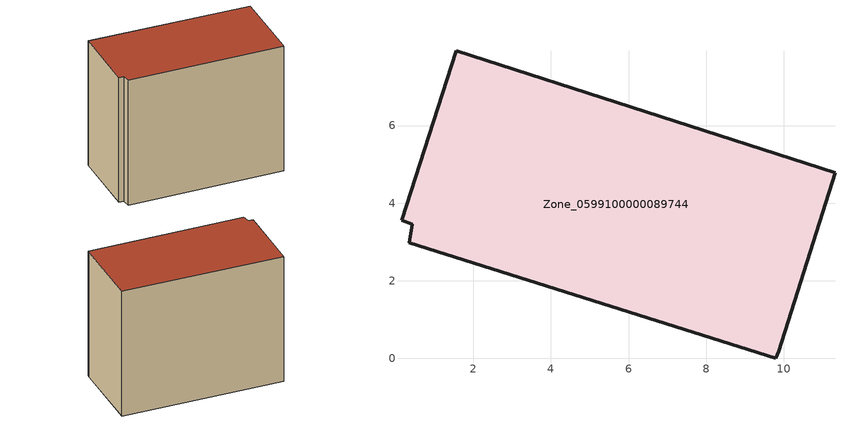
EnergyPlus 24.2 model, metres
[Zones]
Zone_0599100000089744
 floor ground (C_G): 9.79,0 0.35,2.98 0.43,3.45 0.15,3.56 1.56,7.93 11.32,4.78 9.87,0.18 z0
 wall outside (C_F): 9.87,0.18 11.32,4.78 1.56,7.93 0.15,3.56 0.43,3.45 0.35,2.98 9.79,0 9.87,0.18 z0:8.45
 roof outside (C_R): 0.35,2.98 9.79,0 9.87,0.18 11.32,4.78 1.56,7.93 0.15,3.56 0.43,3.45 z8.45
[BUILDING]
Pand.0599100000089744: North Axis=0; Terrain=City; Loads Convergence Tolerance Value=0.04; Temperature Convergence Tolerance Value=0.4; Solar Distribution=FullExterior; Maximum Number of Warmup Days=25; Minimum Number of Warmup Days=1
[Site:Location]
Rotterdam.The.Hague.AP_ZH_NLD Design_Conditions: Latitude=51.96; Longitude=4.45; Time Zone=1; Elevation=-4.5
[SITE:GROUNDTEMPERATURE:BUILDINGSURFACE]
18, 18, 18, 18, 18, 18, 18, 18, 18, 18, 18, 18
[MATERIAL] Thermal Absorptance=0.9; Solar Absorptance=0.7; Visible Absorptance=0.7
Name | Roughness | Thickness | Conductivity | Density | Specific Heat
G.TC.1975-1991 | MediumSmooth | 0.15 | 0.288461 | 540 | 1210
F.TC.1975-1991 | Rough | 0.3 | 0.230769 | 1920 | 840
R.TC.1975-1991 | MediumRough | 0.2 | 0.153846 | 1500 | 1000
[CONSTRUCTION]
C_G: G.TC.1975-1991
C_F: F.TC.1975-1991
C_R: R.TC.1975-1991
[ZONE]
Zone_0599100000089744: Type=1; Multiplier=1; Ceiling Height=Autocalculate; Volume=Autocalculate; Floor Area=autocalculate; Part of Total Floor Area=Yes
[ZONEINFILTRATION:DESIGNFLOWRATE]
Infil_Zone_0599100000089744: Zone or ZoneList or Space or SpaceList=Zone_0599100000089744; Schedule=AlwaysOn; Design Flow Rate Calculation Method=Flow/Area; Flow Rate per Floor Area=0.003; Constant Term Coefficient=1; Temperature Term Coefficient=0; Velocity Term Coefficient=0; Velocity Squared Term Coefficient=0
[HVACTEMPLATE:ZONE:IDEALLOADSAIRSYSTEM]
Zone_0599100000089744: Maximum Heating Supply Air Temperature=50; Minimum Cooling Supply Air Temperature=13; Maximum Heating Supply Air Humidity Ratio=0.0156; Minimum Cooling Supply Air Humidity Ratio=0.0077; Heating Limit=NoLimit; Cooling Limit=NoLimit; Dehumidification Control Type=ConstantSensibleHeatRatio; Cooling Sensible Heat Ratio=0.7; Dehumidification Setpoint=60; Humidification Control Type=None; Humidification Setpoint=30; Outdoor Air Method=None; Outdoor Air Flow Rate per Person=0.00944; Outdoor Air Flow Rate per Zone Floor Area=0; Outdoor Air Flow Rate per Zone=0; Demand Controlled Ventilation Type=None; Outdoor Air Economizer Type=NoEconomizer; Heat Recovery Type=None; Sensible Heat Recovery Effectiveness=0.7; Latent Heat Recovery Effectiveness=0.65
[ZONECONTROL:THERMOSTAT]
ThermostatControl_Zone_0599100000089744: Zone or ZoneList=Zone_0599100000089744; Control Type Schedule=DualSetpointControlType; Control 1=Thermostat_Zone_0599100000089744; Temperature Difference Between Cutout And Setpoint=0
[THERMOSTATSETPOINT:DUALSETPOINT]
Thermostat_Zone_0599100000089744: Heating Setpoint Temperature Schedule=HeatingSetpoint_Zone_0599100000089744; Cooling Setpoint Temperature Schedule=CoolingSetpoint_Zone_0599100000089744
[SCHEDULE:COMPACT]
HeatingSetpoint_Zone_0599100000089744: Through: 12/31, For: AllDays, Until: 24:00, 21
CoolingSetpoint_Zone_0599100000089744: Through: 12/31, For: AllDays, Until: 24:00, 24
DualSetpointControlType: Through: 12/31, For: AllDays, Until: 24:00, 4
AlwaysOn: Through: 12/31, For: AllDays, Until: 24:00, 1
